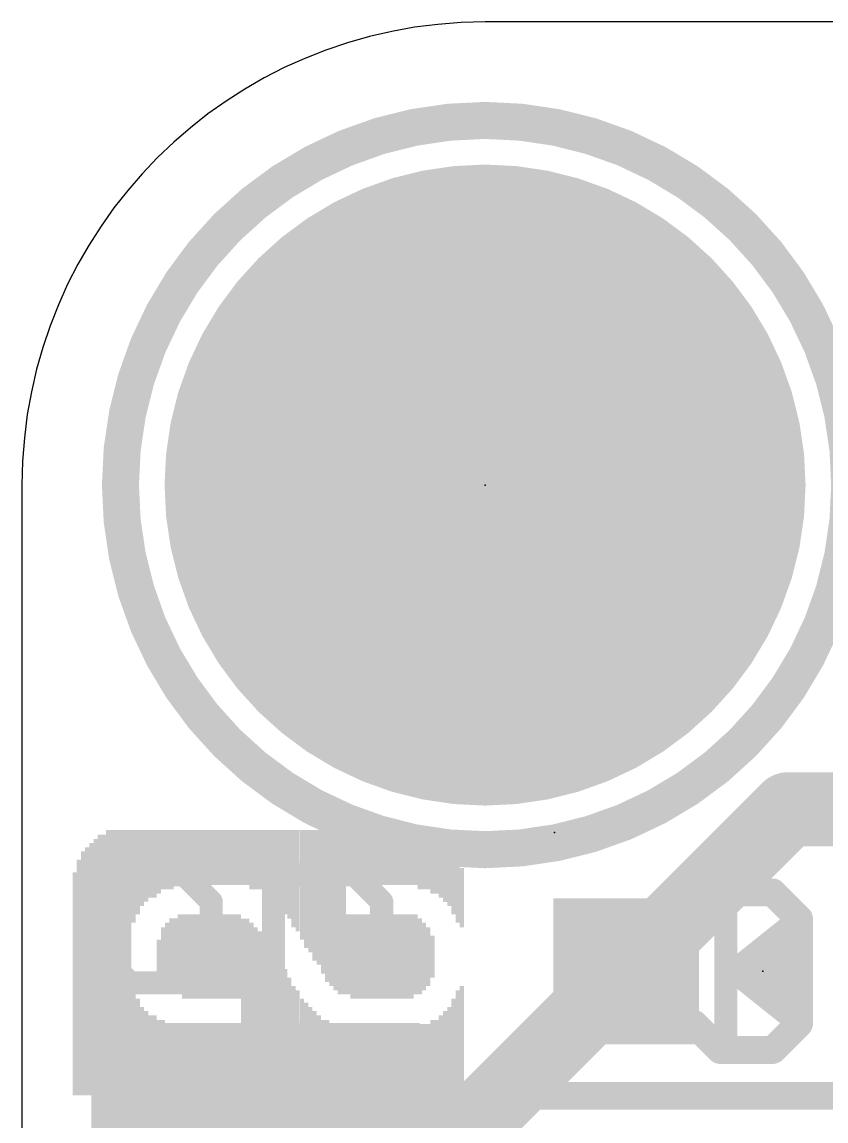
# Model space of a CAD drawing. Extents: x 0 to 25.4, y 0 to 17.8.
# Drawn here: x 0 to 4.41, y 11.75 to 17.78 of the extents above; entities that cross this region are included whole.
import ezdxf

# ---------------------------------------------------------------- set-up
doc = ezdxf.new("R2010")
doc.units = 0
for name, color, linetype in [('1', 12, 'CONTINUOUS'), ('17', 110, 'CONTINUOUS'), ('20', 53, 'CONTINUOUS'), ('21', 40, 'CONTINUOUS'), ('22', 6, 'CONTINUOUS'), ('23', 40, 'CONTINUOUS'), ('24', 6, 'CONTINUOUS')]:
    doc.layers.add(name, color=color, linetype=linetype)

# ---------------------------------------------------------------- blocks, each defined once
blk = doc.blocks.new('RECT')
blk.add_solid([(-0.5, -0.5), (0.5, -0.5), (-0.5, 0.5), (0.5, 0.5)])
blk = doc.blocks.new('ROUNDP')
at = {"const_width": 0.5}
blk.add_lwpolyline([(0, -0.25, 1), (0, 0.25, 1), (0, -0.25)], format="xyb", dxfattribs=at)

msp = doc.modelspace()

# ---------------------------------------------------------------- linework, layer by layer
at = {"layer": '1', "const_width": 0.4064}
for points in [[(3.314, 12.573), (4.203, 13.462)], [(4.203, 13.462), (10.365, 13.462)], [(3.314, 12.573), (2.431, 11.69)], [(1.281, 11.69), (1.281, 6.09)], [(2.431, 11.69), (1.281, 11.69)], [(2.581, 10.39), (1.281, 11.69)]]:
    msp.add_lwpolyline(points, dxfattribs=at)
at = {"layer": '1', "const_width": 0.2032}
for points in [[(4.203, 13.5636, 1), (4.203, 13.3604)], [(4.2748, 13.3902, 1), (4.1312, 13.5338)], [(3.2422, 12.6448, 1), (3.3858, 12.5012)], [(3.3858, 12.5012, 1), (3.2422, 12.6448)], [(1.3826, 11.69, 1), (1.1794, 11.69)], [(1.281, 11.7916, 1), (1.281, 11.5884)], [(1.3528, 11.7618, 1), (1.2092, 11.6182)], [(2.431, 11.5884, 1), (2.431, 11.7916)], [(2.3592, 11.7618, 1), (2.5028, 11.6182)]]:
    msp.add_lwpolyline(points, format="xyb", dxfattribs=at)
at = {"layer": '20'}
for p, q in [((22.86, 17.78), (2.54, 17.78)), ((0, 15.24), (0, 2.54))]:
    msp.add_line(p, q, dxfattribs=at)
msp.add_arc((2.54, 15.24), 2.54, 90, 180, dxfattribs=at)
at = {"layer": '21'}
for points, const_width in [([(2.54, 13.24, 1), (2.54, 17.24, 1), (2.54, 13.24)], 0.2032), ([(0.5928, 13.1344, 1), (0.5928, 13.0709)], 0.0635), ([(0.6152, 13.0802, 1), (0.5703, 13.1251)], 0.0635), ([(0.9118, 13.1251, 1), (0.8669, 13.0802)], 0.0635), ([(0.8894, 13.0709, 1), (0.8894, 13.1344)], 0.0635), ([(1.38, 13.1344, 1), (1.38, 13.0709)], 0.0635), ([(1.4118, 13.1027, 1), (1.3483, 13.1027)], 0.0635), ([(1.8473, 13.1251, 1), (1.8024, 13.0802)], 0.0635), ([(1.8249, 13.0709, 1), (1.8249, 13.1344)], 0.0635), ([(0.4763, 12.9544, 1), (0.4128, 12.9544)], 0.0635), ([(0.422, 12.9768, 1), (0.467, 12.9319)], 0.0635), ([(1.0694, 12.9544, 1), (1.0059, 12.9544)], 0.0635), ([(1.0152, 12.9319, 1), (1.0601, 12.9768)], 0.0635), ([(2.0049, 12.9544, 1), (1.9414, 12.9544)], 0.0635), ([(1.9507, 12.9319, 1), (1.9956, 12.9768)], 0.0635), ([(4.2799, 12.827, 1), (4.2037, 12.827)], 0.0762), ([(4.2656, 12.7972, 1), (4.218, 12.8568)], 0.0762), ([(4.21, 12.8397, 1), (4.21, 12.7635)], 0.0762), ([(4.2418, 12.7635, 1), (4.2418, 12.8397)], 0.0762), ([(0.467, 12.6802, 1), (0.422, 12.6353)], 0.0635), ([(1.0601, 12.6353, 1), (1.0152, 12.6802)], 0.0635), ([(4.0196, 12.6873, 1), (4.0196, 12.6111)], 0.0762), ([(4.2418, 12.6111, 1), (4.2418, 12.6873)], 0.0762), ([(0.4128, 12.6578, 1), (0.4763, 12.6578)], 0.0635), ([(1.0059, 12.6578, 1), (1.0694, 12.6578)], 0.0635), ([(3.9481, 12.6028, 1), (3.9005, 12.5432)], 0.0762), ([(3.9005, 12.6028, 1), (3.9481, 12.5432)], 0.0762), ([(0.5928, 12.5413, 1), (0.5928, 12.4778)], 0.0635), ([(0.5703, 12.487, 1), (0.6152, 12.532)], 0.0635), ([(0.8669, 12.532, 1), (0.9118, 12.487)], 0.0635), ([(0.8894, 12.4778, 1), (0.8894, 12.5413)], 0.0635), ([(1.3483, 12.5095, 1), (1.4118, 12.5095)], 0.0635), ([(1.9414, 12.5095, 1), (2.0049, 12.5095)], 0.0635), ([(4.0196, 12.5349, 1), (4.0196, 12.4587)], 0.0762), ([(4.2418, 12.4587, 1), (4.2418, 12.5349)], 0.0762), ([(4.21, 12.3825, 1), (4.21, 12.3063)], 0.0762), ([(4.2418, 12.3063, 1), (4.2418, 12.3825)], 0.0762), ([(4.218, 12.2892, 1), (4.2656, 12.3488)], 0.0762), ([(4.2037, 12.319, 1), (4.2799, 12.319)], 0.0762), ([(2.281, 11.9281, 1), (2.281, 11.8519)], 0.0762)]:
    msp.add_lwpolyline(points, format="xyb", dxfattribs=dict(at, const_width=const_width))
for points, const_width in [([(0.5928, 13.1027), (0.4445, 12.9544)], 0.127), ([(0.8894, 13.1027), (0.5928, 13.1027)], 0.127), ([(1.0377, 12.9544), (0.8894, 13.1027)], 0.127), ([(1.38, 12.5095), (1.38, 13.1027)], 0.127), ([(1.38, 13.1027), (1.8249, 13.1027)], 0.127), ([(1.8249, 13.1027), (1.9732, 12.9544)], 0.127), ([(0.4445, 12.9544), (0.4445, 12.6578)], 0.127), ([(1.0377, 12.6578), (1.0377, 12.9544)], 0.127), ([(1.9732, 12.9544), (1.9732, 12.5095)], 0.127), ([(4.2418, 12.827), (3.9243, 12.573)], 0.1524), ([(4.2418, 12.319), (4.2418, 12.827)], 0.1524), ([(4.21, 12.8016), (4.2418, 12.8016)], 0.1524), ([(0.4445, 12.6578), (0.5928, 12.5095)], 0.127), ([(0.8894, 12.5095), (1.0377, 12.6578)], 0.127), ([(4.0196, 12.6492), (4.2418, 12.6492)], 0.1524), ([(3.9243, 12.573), (4.2418, 12.319)], 0.1524), ([(0.5928, 12.5095), (0.8894, 12.5095)], 0.127), ([(4.0196, 12.4968), (4.2418, 12.4968)], 0.1524), ([(4.21, 12.3444), (4.2418, 12.3444)], 0.1524), ([(2.281, 11.89), (4.881, 11.89)], 0.1524)]:
    msp.add_lwpolyline(points, dxfattribs=dict(at, const_width=const_width))
at = {"layer": '22', "const_width": 0.1524}
for points in [[(3.6858, 12.8615), (3.8298, 13.0055)], [(3.8298, 13.0055), (4.1179, 13.0055)], [(4.1179, 13.0055), (4.262, 12.8615)], [(4.262, 12.8615), (4.262, 12.2853)], [(3.8298, 12.1412), (3.6858, 12.2853)], [(4.262, 12.2853), (4.1179, 12.1412)], [(4.1179, 12.1412), (3.8298, 12.1412)]]:
    msp.add_lwpolyline(points, dxfattribs=at)
at = {"layer": '22', "const_width": 0.0762}
for points in [[(3.8298, 13.0436, 1), (3.8298, 12.9674)], [(3.8568, 12.9786, 1), (3.8029, 13.0325)], [(4.1449, 13.0325, 1), (4.091, 12.9786)], [(4.1179, 12.9674, 1), (4.1179, 13.0436)], [(3.6588, 12.8884, 1), (3.7127, 12.8345)], [(4.3001, 12.8615, 1), (4.2239, 12.8615)], [(4.235, 12.8345, 1), (4.2889, 12.8884)], [(3.7127, 12.3122, 1), (3.6588, 12.2583)], [(4.2889, 12.2583, 1), (4.235, 12.3122)], [(4.2239, 12.2853, 1), (4.3001, 12.2853)], [(3.8298, 12.1793, 1), (3.8298, 12.1031)], [(3.8029, 12.1143, 1), (3.8568, 12.1681)], [(4.091, 12.1681, 1), (4.1449, 12.1143)], [(4.1179, 12.1031, 1), (4.1179, 12.1793)]]:
    msp.add_lwpolyline(points, format="xyb", dxfattribs=at)
at = {"layer": '23'}
for p in [(2.54, 15.24), (4.064, 12.573)]:
    msp.add_point(p, dxfattribs=at)
at = {"layer": '24'}
msp.add_point((2.921, 13.335), dxfattribs=at)

# ---------------------------------------------------------------- block references
at = {"layer": '1', "xscale": 0.8, "yscale": 0.8, "rotation": 90}
msp.add_blockref('RECT', (3.314, 12.573), dxfattribs=at)
at = {"layer": '1', "xscale": 1.8, "yscale": 1.2}
msp.add_blockref('RECT', (1.281, 11.69), dxfattribs=at)
at = {"layer": '17', "xscale": 3.516, "yscale": 3.516}
msp.add_blockref('ROUNDP', (2.54, 15.24), dxfattribs=at)
msp.add_blockref('ROUNDP', (2.54, 15.24), dxfattribs=at)
at = {"layer": '21', "xscale": 0.762, "yscale": 0.127, "rotation": 90}
msp.add_blockref('RECT', (3.8608, 12.573), dxfattribs=at)
at = {"layer": '22', "rotation": 270}
for p, xscale, yscale in [((0.4733, 12.62), 1.4554, 0.0231), ((0.4964, 12.62), 1.4554, 0.0231), ((0.5196, 12.62), 1.4554, 0.0231), ((0.5427, 12.62), 1.4554, 0.0231), ((0.5658, 12.62), 1.4554, 0.0231), ((0.5889, 12.62), 1.4554, 0.0231), ((0.612, 13.0937), 0.508, 0.0231), ((0.635, 13.1166), 0.4623, 0.0229), ((0.658, 13.1394), 0.4166, 0.0231), ((0.6811, 13.1509), 0.3937, 0.0231), ((0.7042, 13.1623), 0.3708, 0.0231), ((0.7273, 13.1623), 0.3708, 0.0231), ((0.7504, 13.1737), 0.348, 0.0231), ((0.7736, 13.1851), 0.3251, 0.0231), ((0.7967, 13.1851), 0.3251, 0.0231), ((0.8198, 13.1851), 0.3251, 0.0231), ((0.8429, 13.1966), 0.3023, 0.0231), ((0.866, 13.1966), 0.3023, 0.0231), ((0.889, 13.1966), 0.3023, 0.0229), ((0.912, 13.1966), 0.3023, 0.0231), ((0.9351, 13.1966), 0.3023, 0.0231), ((0.9582, 13.1966), 0.3023, 0.0231), ((0.9813, 13.1966), 0.3023, 0.0231), ((1.0044, 13.1966), 0.3023, 0.0231), ((1.0276, 13.1966), 0.3023, 0.0231), ((1.0507, 13.1966), 0.3023, 0.0231), ((1.0738, 13.1966), 0.3023, 0.0231), ((1.0969, 13.1966), 0.3023, 0.0231), ((1.12, 13.1966), 0.3023, 0.0231), ((1.143, 13.1966), 0.3023, 0.0229), ((1.166, 13.1966), 0.3023, 0.0231), ((1.1891, 13.1966), 0.3023, 0.0231), ((1.2122, 13.1966), 0.3023, 0.0231), ((1.2353, 13.1966), 0.3023, 0.0231), ((1.2584, 13.1851), 0.3251, 0.0231), ((1.2816, 13.1851), 0.3251, 0.0231), ((1.3047, 13.1851), 0.3251, 0.0231), ((1.3278, 13.1737), 0.348, 0.0231), ((1.3509, 13.1623), 0.3708, 0.0231), ((1.374, 13.1623), 0.3708, 0.0231), ((1.397, 13.1509), 0.3937, 0.0229), ((1.42, 13.1394), 0.4166, 0.0231), ((1.4431, 13.1166), 0.4623, 0.0231), ((1.4662, 13.1051), 0.4851, 0.0231), ((1.4893, 13.081), 0.5334, 0.0231), ((1.5124, 13.0696), 0.5563, 0.0231), ((1.5356, 13.0467), 0.602, 0.0231), ((1.5587, 13.0239), 0.6477, 0.0231), ((1.5818, 13.0124), 0.6706, 0.0231), ((1.6049, 12.9896), 0.7163, 0.0231), ((1.628, 12.9781), 0.7391, 0.0231), ((1.651, 12.954), 0.7874, 0.0229), ((1.674, 12.9311), 0.8331, 0.0231), ((1.6971, 12.9197), 0.856, 0.0231), ((1.7202, 12.9083), 0.8788, 0.0231), ((1.7433, 12.8969), 0.9017, 0.0231), ((1.7664, 12.8969), 0.9017, 0.0231), ((1.7896, 13.1966), 0.3023, 0.0231), ((1.8127, 13.1966), 0.3023, 0.0231), ((1.8358, 13.1966), 0.3023, 0.0231), ((1.8589, 13.1966), 0.3023, 0.0231), ((1.882, 13.1966), 0.3023, 0.0231), ((1.905, 13.1966), 0.3023, 0.0229), ((1.928, 13.1966), 0.3023, 0.0231), ((1.9511, 13.1966), 0.3023, 0.0231), ((1.9742, 13.1966), 0.3023, 0.0231), ((1.9973, 13.1966), 0.3023, 0.0231), ((2.0204, 13.1966), 0.3023, 0.0231), ((2.0436, 13.1966), 0.3023, 0.0231), ((2.0667, 13.1966), 0.3023, 0.0231), ((2.0898, 13.1966), 0.3023, 0.0231), ((2.1129, 13.1966), 0.3023, 0.0231), ((2.136, 13.1966), 0.3023, 0.0231), ((2.159, 13.1966), 0.3023, 0.0229), ((2.182, 13.1851), 0.3251, 0.0231), ((2.2051, 13.1851), 0.3251, 0.0231), ((2.2282, 13.1851), 0.3251, 0.0231), ((0.381, 12.5844), 1.3843, 0.0229), ((0.404, 12.5959), 1.4072, 0.0231), ((0.4271, 12.6073), 1.43, 0.0231), ((0.4502, 12.6073), 1.43, 0.0231), ((2.2513, 13.161), 0.3226, 0.0231), ((2.2744, 13.161), 0.3226, 0.0231), ((2.2976, 13.1382), 0.3226, 0.0231), ((2.3207, 13.1153), 0.3226, 0.0231), ((0.3349, 12.5616), 1.3386, 0.0231), ((0.358, 12.573), 1.3614, 0.0231), ((2.3438, 13.0924), 0.3226, 0.0231), ((2.3669, 13.0581), 0.3454, 0.0231), ((0.3118, 12.5387), 1.2929, 0.0231), ((2.39, 13.0124), 0.3454, 0.0231), ((0.2887, 12.5044), 1.2243, 0.0231), ((2.413, 12.9769), 0.3251, 0.0229), ((0.8198, 12.6543), 0.4166, 0.0231), ((0.8429, 12.6543), 0.4166, 0.0231), ((0.866, 12.6657), 0.4394, 0.0231), ((0.889, 12.6543), 0.4623, 0.0229), ((0.912, 12.6543), 0.4623, 0.0231), ((0.9351, 12.6543), 0.4623, 0.0231), ((0.9582, 12.6543), 0.4623, 0.0231), ((0.9813, 12.6543), 0.4623, 0.0231), ((1.0044, 12.6543), 0.4623, 0.0231), ((1.0276, 12.6543), 0.4623, 0.0231), ((1.0507, 12.6543), 0.4623, 0.0231), ((1.0738, 12.6543), 0.4623, 0.0231), ((1.0969, 12.6543), 0.4623, 0.0231), ((1.12, 12.6543), 0.4623, 0.0231), ((1.143, 12.6543), 0.4623, 0.0229), ((1.166, 12.6543), 0.4623, 0.0231), ((1.1891, 12.6543), 0.4623, 0.0231), ((1.2122, 12.3774), 0.9703, 0.0231), ((1.2353, 12.3774), 0.9703, 0.0231), ((1.7896, 12.6657), 0.4394, 0.0231), ((1.8127, 12.6543), 0.4623, 0.0231), ((1.8358, 12.6543), 0.4623, 0.0231), ((1.8589, 12.6543), 0.4623, 0.0231), ((1.882, 12.6543), 0.4623, 0.0231), ((1.905, 12.6543), 0.4623, 0.0229), ((1.928, 12.6543), 0.4623, 0.0231), ((1.9511, 12.6543), 0.4623, 0.0231), ((1.9742, 12.6543), 0.4623, 0.0231), ((1.9973, 12.6543), 0.4623, 0.0231), ((2.0204, 12.6543), 0.4623, 0.0231), ((2.0436, 12.6543), 0.4623, 0.0231), ((2.0667, 12.6543), 0.4623, 0.0231), ((2.0898, 12.6543), 0.4623, 0.0231), ((2.1129, 12.6543), 0.4623, 0.0231), ((2.136, 12.6543), 0.4623, 0.0231), ((2.159, 12.6657), 0.4394, 0.0229), ((2.182, 12.6543), 0.4166, 0.0231), ((0.7736, 12.653), 0.3226, 0.0231), ((0.7967, 12.6543), 0.3708, 0.0231), ((1.2584, 12.366), 0.9474, 0.0231), ((1.2816, 12.3533), 0.922, 0.0231), ((1.3047, 12.3419), 0.8992, 0.0231), ((2.2051, 12.6543), 0.3708, 0.0231), ((2.2282, 12.653), 0.3226, 0.0231), ((0.7504, 12.653), 0.1854, 0.0231), ((1.3278, 12.3304), 0.8763, 0.0231), ((1.3509, 12.3076), 0.8306, 0.0231), ((2.2513, 12.653), 0.2311, 0.0231), ((1.374, 12.2847), 0.7849, 0.0231), ((1.397, 12.2733), 0.762, 0.0229), ((1.42, 12.2504), 0.7163, 0.0231), ((1.4431, 12.239), 0.6934, 0.0231), ((1.4662, 12.2149), 0.6452, 0.0231), ((1.4893, 12.192), 0.5994, 0.0231), ((2.413, 12.192), 0.5994, 0.0229), ((0.612, 12.2847), 0.3683, 0.0231), ((0.635, 12.2619), 0.3226, 0.0229), ((1.5124, 12.1806), 0.5766, 0.0231), ((1.5356, 12.1577), 0.5309, 0.0231), ((2.3669, 12.1577), 0.5309, 0.0231), ((2.39, 12.1806), 0.5766, 0.0231), ((0.658, 12.239), 0.2769, 0.0231), ((1.5587, 12.1463), 0.508, 0.0231), ((1.5818, 12.1349), 0.4851, 0.0231), ((2.3438, 12.1349), 0.4851, 0.0231), ((0.6811, 12.2276), 0.254, 0.0231), ((0.7042, 12.2161), 0.2311, 0.0231), ((0.7273, 12.2161), 0.2311, 0.0231), ((0.7504, 12.2034), 0.2057, 0.0231), ((0.7736, 12.0993), 0.414, 0.0231), ((1.6049, 12.1234), 0.4623, 0.0231), ((1.628, 12.112), 0.4394, 0.0231), ((1.651, 12.0993), 0.414, 0.0229), ((1.674, 12.0993), 0.414, 0.0231), ((2.2513, 12.0993), 0.414, 0.0231), ((2.2744, 12.0993), 0.414, 0.0231), ((2.2976, 12.112), 0.4394, 0.0231), ((2.3207, 12.1234), 0.4623, 0.0231), ((0.7967, 12.0879), 0.3912, 0.0231), ((0.8198, 12.0879), 0.3912, 0.0231), ((0.8429, 12.0879), 0.3912, 0.0231), ((0.866, 12.0764), 0.3683, 0.0231), ((0.889, 12.0764), 0.3683, 0.0229), ((0.912, 12.0764), 0.3683, 0.0231), ((0.9351, 12.0764), 0.3683, 0.0231), ((0.9582, 12.0764), 0.3683, 0.0231), ((0.9813, 12.0764), 0.3683, 0.0231), ((1.0044, 12.0764), 0.3683, 0.0231), ((1.0276, 12.0764), 0.3683, 0.0231), ((1.0507, 12.0764), 0.3683, 0.0231), ((1.0738, 12.0764), 0.3683, 0.0231), ((1.0969, 12.0764), 0.3683, 0.0231), ((1.12, 12.0764), 0.3683, 0.0231), ((1.143, 12.0764), 0.3683, 0.0229), ((1.166, 12.0764), 0.3683, 0.0231), ((1.1891, 12.0764), 0.3683, 0.0231), ((1.6971, 12.0879), 0.3912, 0.0231), ((1.7202, 12.0879), 0.3912, 0.0231), ((1.7433, 12.0764), 0.3683, 0.0231), ((1.7664, 12.0764), 0.3683, 0.0231), ((1.7896, 12.0764), 0.3683, 0.0231), ((1.8127, 12.0764), 0.3683, 0.0231), ((1.8358, 12.0764), 0.3683, 0.0231), ((1.8589, 12.0764), 0.3683, 0.0231), ((1.882, 12.0764), 0.3683, 0.0231), ((1.905, 12.0764), 0.3683, 0.0229), ((1.928, 12.0764), 0.3683, 0.0231), ((1.9511, 12.0764), 0.3683, 0.0231), ((1.9742, 12.0764), 0.3683, 0.0231), ((1.9973, 12.0764), 0.3683, 0.0231), ((2.0204, 12.0764), 0.3683, 0.0231), ((2.0436, 12.0764), 0.3683, 0.0231), ((2.0667, 12.0764), 0.3683, 0.0231), ((2.0898, 12.0764), 0.3683, 0.0231), ((2.1129, 12.0764), 0.3683, 0.0231), ((2.136, 12.0764), 0.3683, 0.0231), ((2.159, 12.0764), 0.3683, 0.0229), ((2.182, 12.0879), 0.3912, 0.0231), ((2.2051, 12.0879), 0.3912, 0.0231), ((2.2282, 12.0879), 0.3912, 0.0231)]:
    msp.add_blockref('RECT', p, dxfattribs=dict(at, xscale=xscale, yscale=yscale))

doc.saveas('drawing.dxf')
